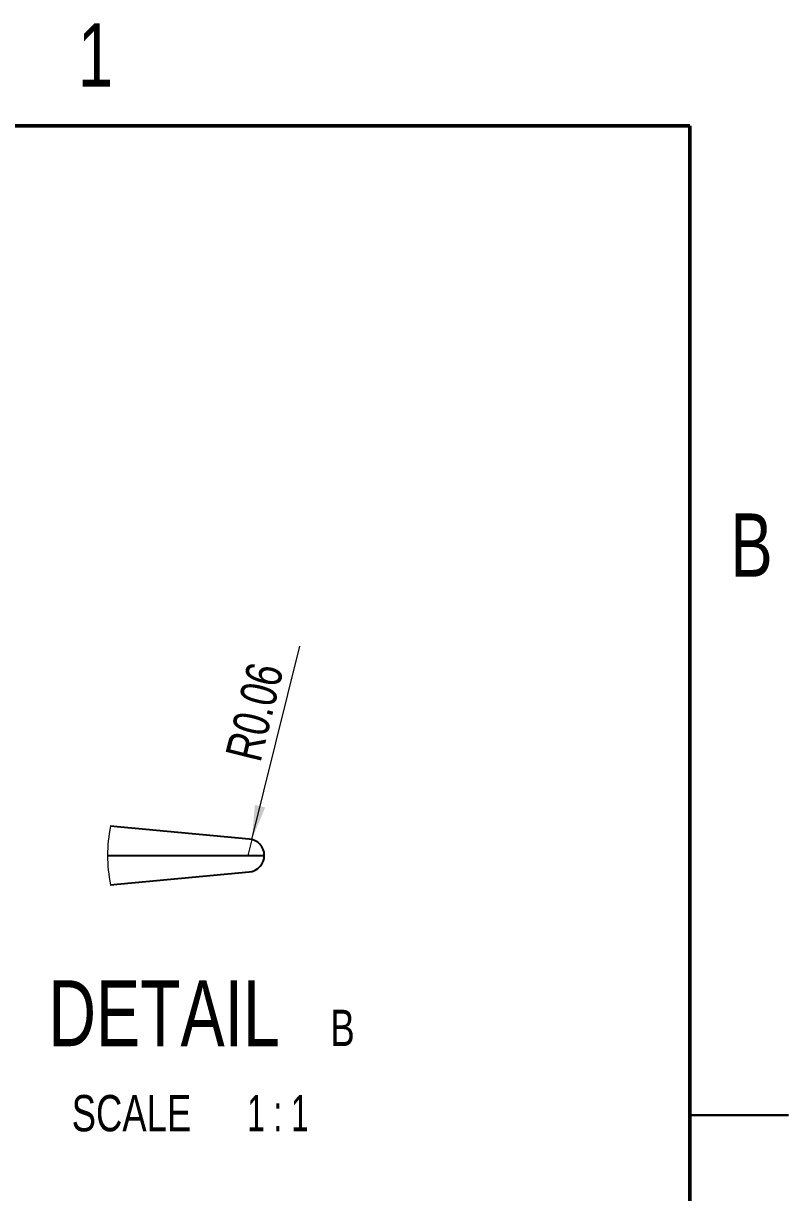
# Model space of a CAD drawing. Header units: inches. Extents: x 0.1 to 10.9, y 0.1 to 8.4.
# Drawn here: x 7.974 to 10.875, y 3.956 to 8.389 of the extents above; entities that cross this region are included whole.
import ezdxf

# ---------------------------------------------------------------- set-up
doc = ezdxf.new("R2010")
doc.units = ezdxf.units.IN
doc.header["$MEASUREMENT"] = 0
doc.styles.add('SLDTEXTSTYLE0', font='TXT', dxfattribs={"width": 0.75})
doc.styles.add('SLDTEXTSTYLE3', font='TXT', dxfattribs={"width": 0.65})
doc.dimstyles.new('SLDDIMSTYLE6', dxfattribs={"dimtxt": 0.137795, "dimasz": 0.13, "dimexe": 0, "dimexo": 0.0625, "dimgap": 0.034449, "dimtad": 1, "dimrnd": 1e-09, "dimdsep": 46, "dimtxsty": 'SLDTEXTSTYLE0', "dimsah": 1, "dimcen": 0, "dimadec": 0, "dimazin": 2, "dimtfac": 1, "dimtofl": 0, "dimtmove": 0, "dimatfit": 3, "dimfxl": 1, "dimfrac": 2, "dimtolj": 1, "dimtzin": 12, "dimarcsym": 0})

# ---------------------------------------------------------------- blocks, each defined once
blk = doc.blocks.new('_D_4')
at = {"color": 7, "linetype": 'Continuous', "lineweight": 18}
for q in [(9.0217, 6.028), (8.8247, 5.2341)]:
    blk.add_line((8.8397, 5.2947), q, dxfattribs=at)
blk.add_solid([(8.8397, 5.2947), (8.8905, 5.4161), (8.8516, 5.4257)], dxfattribs=at)
at = {"color": 7, "linetype": 'Continuous', "lineweight": 18, "insert": (8.7383, 5.6162), "char_height": 0.1378, "attachment_point": 1, "rotation": 76.0672, "style": 'SLDTEXTSTYLE0'}
blk.add_mtext('R0.06', dxfattribs=at)
blk = doc.blocks.new('SW_NOTE_5')
at = {"color": 0, "linetype": 'Continuous', "lineweight": 0, "attachment_point": 2}
for s, insert, char_height, style in [('DETAIL', (0.5117, 0.3223), 0.25, 'SLDTEXTSTYLE0'), ('B', (1.1885, 0.2105), 0.1378, 'SLDTEXTSTYLE0'), ('SCALE', (0.3881, -0.1128), 0.1378, 'SLDTEXTSTYLE0'), ('1 : 1', (0.9435, -0.1128), 0.1378, 'SLDTEXTSTYLE3')]:
    blk.add_mtext(s, dxfattribs=dict(at, insert=insert, char_height=char_height, style=style))

msp = doc.modelspace()

# ---------------------------------------------------------------- linework, layer by layer
at = {"color": 7, "linetype": 'Continuous', "lineweight": 50}
for p, q in [((0.5, 8), (10.5, 8)), ((10.5, 8), (10.5, 0.5))]:
    msp.add_line(p, q, dxfattribs=at)
at = {"color": 7, "linetype": 'Continuous', "lineweight": 25}
for p, q in [((8.8299, 5.2964), (8.3034, 5.3454)), ((8.2929, 5.2341), (8.8872, 5.2341)), ((8.3034, 5.1228), (8.8299, 5.1718)), ((10.875, 4.25), (10.5, 4.25)), ((10.5, 4.25), (10.875, 4.25))]:
    msp.add_line(p, q, dxfattribs=at)
at = {"color": 7, "linetype": 'Continuous', "lineweight": 18}
msp.add_arc((8.8872, 5.2341), 0.5942, 169.2084, 190.7916, dxfattribs=at)
at = {"color": 7, "linetype": 'Continuous', "lineweight": 25}
for start, end in [(359.9999, 85.2461), (274.7539, 0.0001)]:
    msp.add_arc((8.8247, 5.2341), 0.0625, start, end, dxfattribs=at)

# ---------------------------------------------------------------- block references
at = {"color": 7, "linetype": 'Continuous', "lineweight": 0}
msp.add_blockref('SW_NOTE_5', (7.9954, 4.4387), dxfattribs=at)

# ---------------------------------------------------------------- texts
at = {"color": 7, "linetype": 'Continuous', "lineweight": 0, "char_height": 0.24, "attachment_point": 2, "style": 'SLDTEXTSTYLE0'}
for s, insert in [('1', (8.2476, 8.3889)), ('B', (10.7344, 6.5309))]:
    msp.add_mtext(s, dxfattribs=dict(at, insert=insert))

# ---------------------------------------------------------------- dimensions: what is measured, and where the dimension line sits
at = {"color": 7, "linetype": 'Continuous', "lineweight": 18}
dim = msp.add_radius_dim(center=(8.8247, 5.2341), mpoint=(8.8397, 5.2947), dimstyle='SLDDIMSTYLE6', dxfattribs=at)
dim.commit()
dim.dimension.update_dxf_attribs({"geometry": '_D_4', "text_midpoint": (8.9677, 5.8104), "dimtype": 164})

doc.saveas('drawing.dxf')
